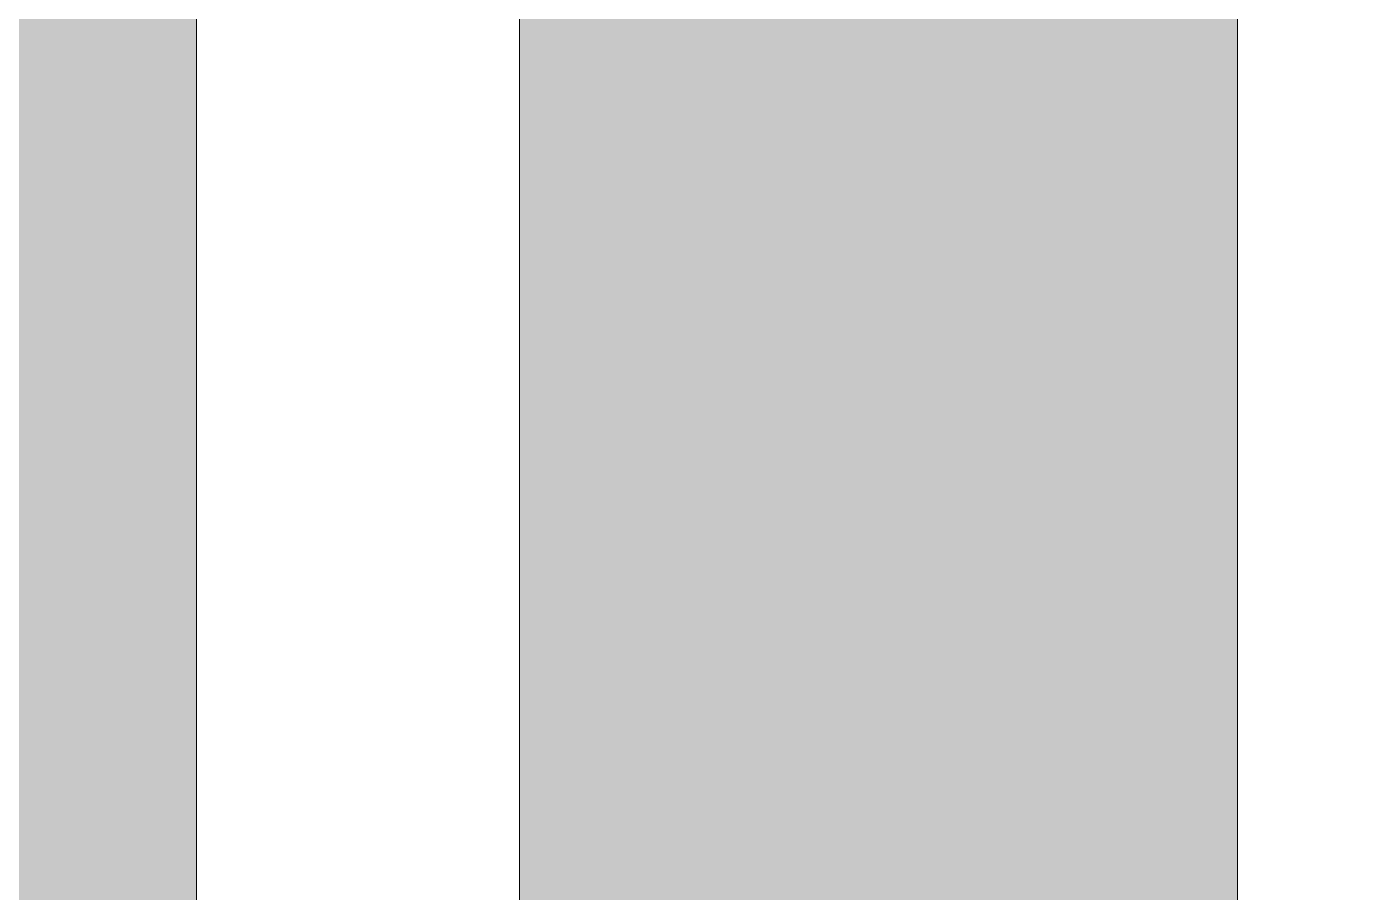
# Paper-space layout '1' of a CAD drawing. Header units: millimetres. Extents: x 1 to 31501, y 3 to 22278.
# Drawn here: x 16158.9 to 16250.4, y 2134.5 to 2194.2 of the extents above; entities that cross this region are included whole.
import ezdxf

# ---------------------------------------------------------------- set-up
doc = ezdxf.new("R2010")
doc.units = ezdxf.units.MM
doc.header["$MEASUREMENT"] = 0
doc.layers.add('NKB-LOGO', color=1, linetype='Continuous', lineweight=13)
doc.layers.add('NKB-SIGN', color=1, linetype='Continuous', lineweight=18)

# ---------------------------------------------------------------- blocks, each defined once
blk = doc.blocks.new('*U5')
at = {"layer": 'NKB-LOGO', "color": 1, "linetype": 'Continuous'}
for p, q in [((105.01, 177.735), (105.01, 169.183)), ((112.01, 177.735), (112.01, 169.183)), ((127.58, 177.735), (127.58, 169.183)), ((105.01, 169.183), (105.01, 168.246)), ((112.01, 169.183), (112.01, 168.246)), ((127.58, 169.183), (127.58, 168.246)), ((105.01, 168.246), (105.01, 161.045)), ((112.01, 168.246), (112.01, 161.045)), ((127.58, 168.246), (127.58, 161.045)), ((105.01, 161.045), (105.01, 159.583)), ((112.01, 161.045), (112.01, 159.583)), ((127.58, 161.045), (127.58, 159.583)), ((105.01, 159.583), (105.01, 159.136)), ((112.01, 159.583), (112.01, 159.136)), ((127.58, 159.583), (127.58, 159.136)), ((105.01, 159.136), (105.01, 158.111)), ((112.01, 159.136), (112.01, 158.111)), ((127.58, 159.136), (127.58, 158.111)), ((105.01, 158.111), (105.01, 155.636)), ((112.01, 158.111), (112.01, 155.636)), ((127.58, 158.111), (127.58, 155.636))]:
    blk.add_line(p, q, dxfattribs=at)
for points in [[(58.893, 177.735), (67.461, 169.183), (105.01, 169.183)], [(112.01, 177.735), (112.01, 169.183), (127.58, 169.183)], [(67.461, 169.183), (68.399, 168.246), (105.01, 168.246)], [(112.01, 169.183), (112.01, 168.246), (127.58, 168.246)], [(68.399, 168.246), (75.614, 161.045), (105.01, 161.045)], [(112.01, 168.246), (112.01, 161.045), (127.58, 161.045)], [(75.614, 161.045), (77.079, 159.583), (105.01, 159.583)], [(112.01, 161.045), (112.01, 159.583), (127.58, 159.583)], [(77.079, 159.583), (77.527, 159.136), (105.01, 159.136)], [(112.01, 159.583), (112.01, 159.136), (127.58, 159.136)], [(77.527, 159.136), (78.554, 158.111), (105.01, 158.111)], [(112.01, 159.136), (112.01, 158.111), (127.58, 158.111)], [(78.554, 158.111), (81.033, 155.636), (105.01, 155.636)], [(112.01, 158.111), (112.01, 155.636), (127.58, 155.636)]]:
    blk.add_solid(points, dxfattribs=at)
at = {"layer": 'NKB-LOGO', "color": 1, "linetype": 'Continuous', "extrusion": (0, 0, -1)}
for points in [[(-58.893, 177.735), (-105.01, 177.735), (-105.01, 169.183)], [(-112.01, 177.735), (-127.58, 177.735), (-127.58, 169.183)], [(-67.461, 169.183), (-105.01, 169.183), (-105.01, 168.246)], [(-112.01, 169.183), (-127.58, 169.183), (-127.58, 168.246)], [(-68.399, 168.246), (-105.01, 168.246), (-105.01, 161.045)], [(-112.01, 168.246), (-127.58, 168.246), (-127.58, 161.045)], [(-75.614, 161.045), (-105.01, 161.045), (-105.01, 159.583)], [(-112.01, 161.045), (-127.58, 161.045), (-127.58, 159.583)], [(-77.079, 159.583), (-105.01, 159.583), (-105.01, 159.136)], [(-112.01, 159.583), (-127.58, 159.583), (-127.58, 159.136)], [(-77.527, 159.136), (-105.01, 159.136), (-105.01, 158.111)], [(-112.01, 159.136), (-127.58, 159.136), (-127.58, 158.111)], [(-78.554, 158.111), (-105.01, 158.111), (-105.01, 155.636)], [(-112.01, 158.111), (-127.58, 158.111), (-127.58, 155.636)]]:
    blk.add_solid(points, dxfattribs=at)
blk = doc.blocks.new('22222')
at = {"layer": 'NKB-LOGO', "color": 1}
blk.add_lwpolyline([(112.01, 188.124, 0.650107), (105.01, 188.124), (105.01, 132.91, -0.667838), (104.156, 132.556), (46.79, 189.815, 0.198668), (45.377, 190.399), (43.484, 190.399, 0.414214), (41.484, 188.399), (41.484, 122.971, 0.734688), (48.484, 122.971), (48.484, 177.735, -0.667838), (49.337, 178.089), (106.55, 120.984, 0.198668), (107.962, 120.399), (110.01, 120.399, 0.414214), (112.01, 122.399)], format="xyb", close=True, dxfattribs=at)
blk.add_lwpolyline([(196.458, 126.11, -0.904336), (191.479, 121.19), (162.597, 150.424), (132.794, 120.977, -0.197357), (131.389, 120.399), (129.58, 120.399, -0.414214), (127.58, 122.399), (127.58, 188.124, -0.650107), (134.58, 188.124), (134.58, 133.779, 0.666016), (135.432, 133.423), (191.633, 188.956, -1), (196.553, 183.976), (167.576, 155.344), (196.458, 126.11)], format="xyb", dxfattribs=at)
at = {"layer": 'NKB-LOGO', "color": 1, "linetype": 'Continuous'}
blk.add_blockref('*U5', (0, 0), dxfattribs=at)

psp = doc.layouts.new('1')

# ---------------------------------------------------------------- block references
at = {"layer": 'NKB-SIGN', "xscale": 3.176814373185165, "yscale": 3.176814373185165, "zscale": 3.176814373185165}
psp.add_blockref('22222', (15836.955, 1636.548), dxfattribs=at)

doc.saveas('drawing.dxf')
